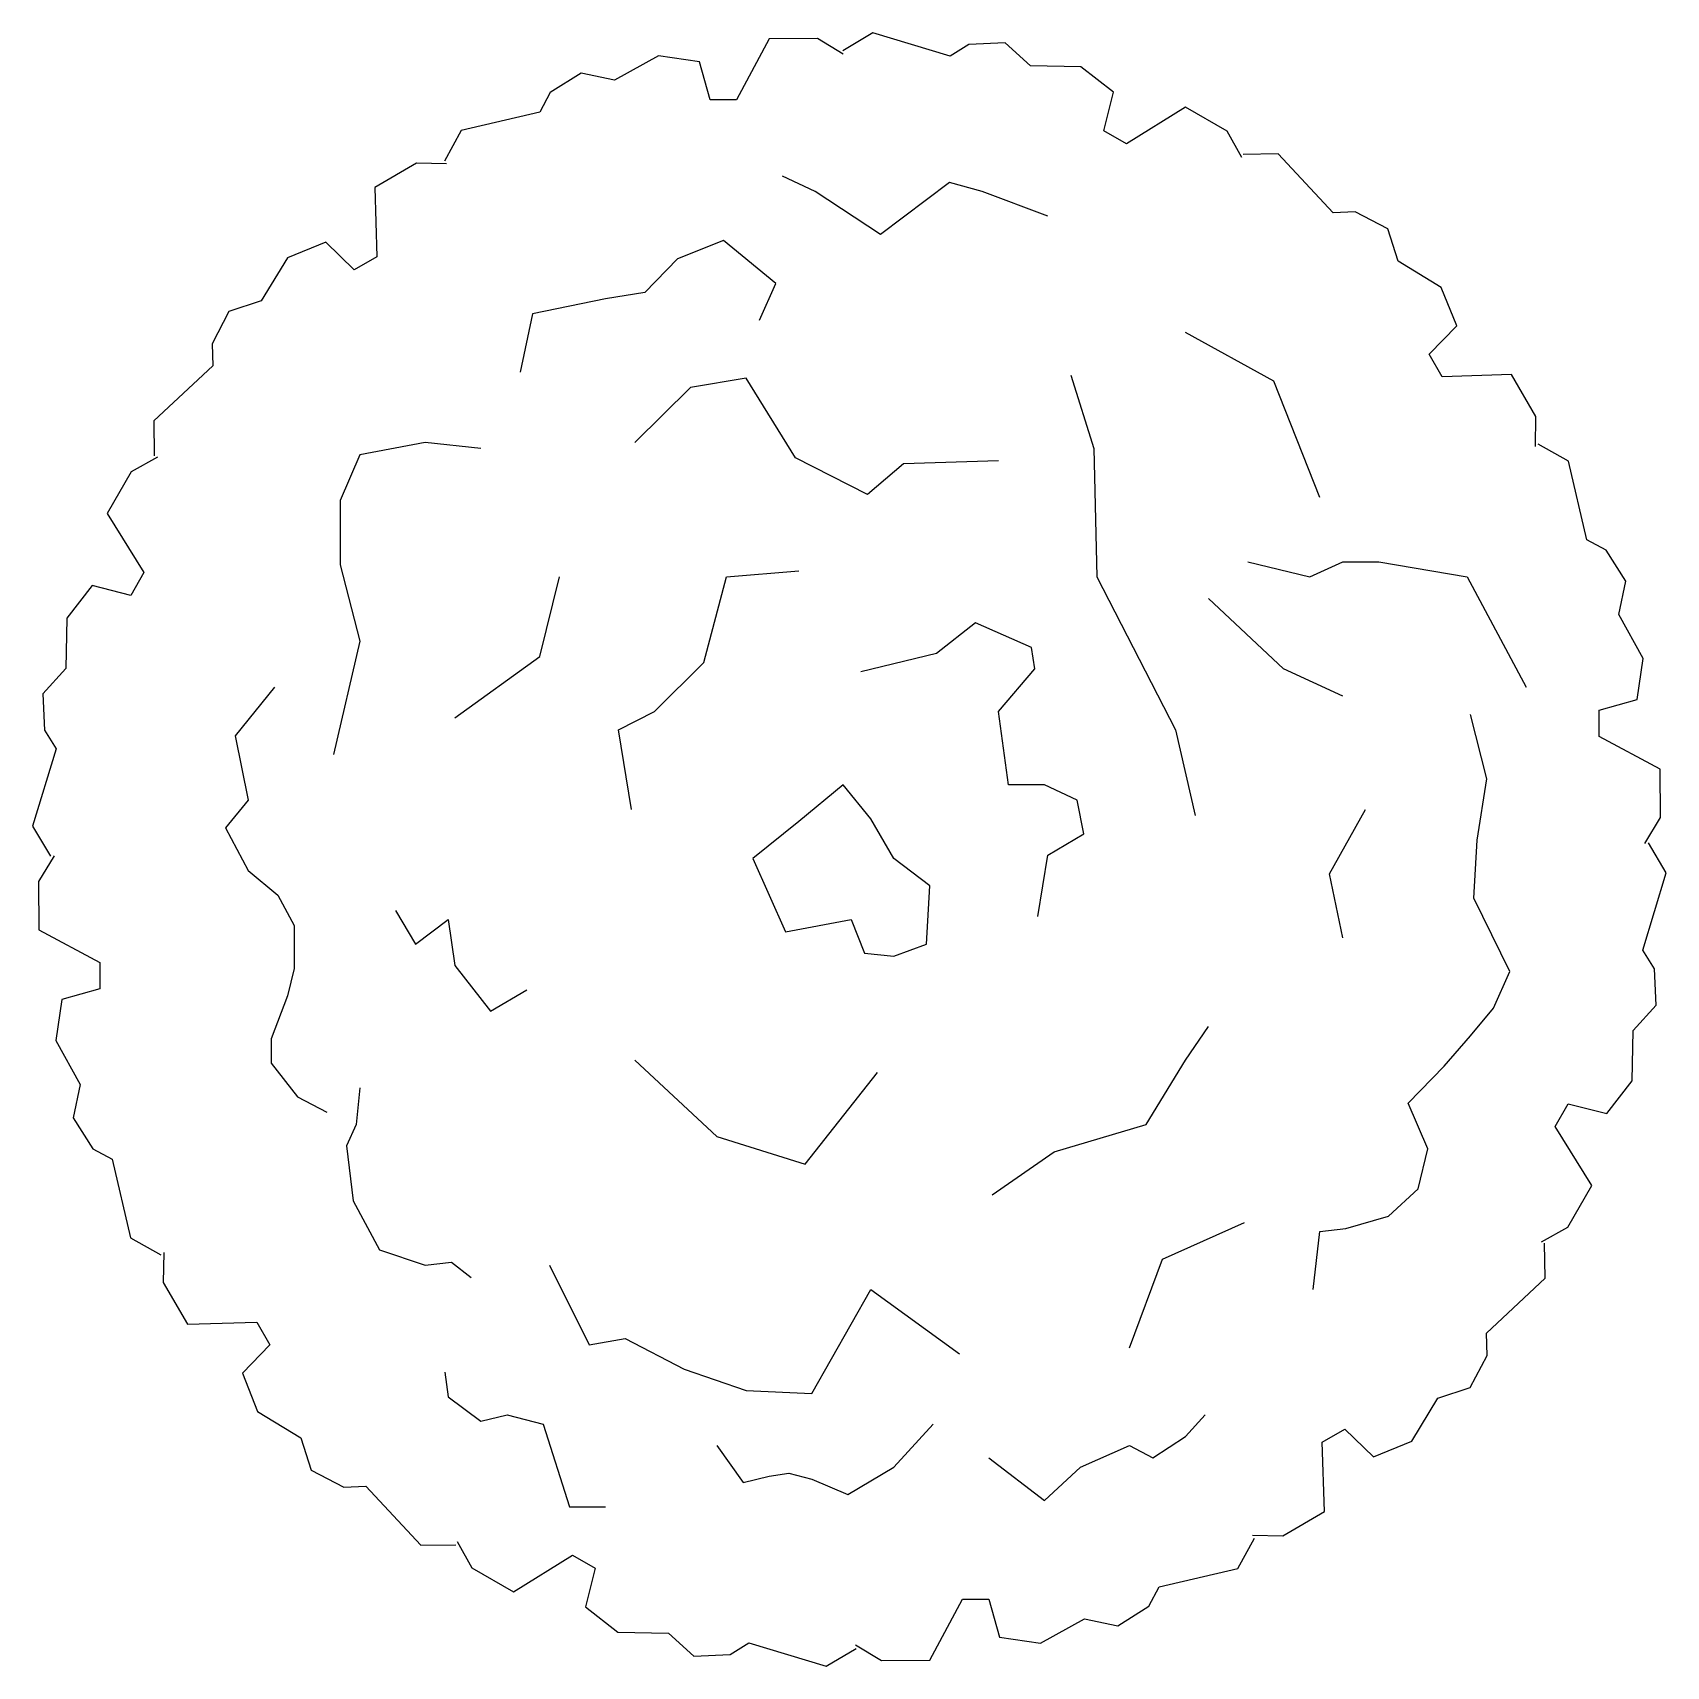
# Model space of a CAD drawing. Header units: millimetres. Extents: x 402.23 to 403.39, y 2594.59 to 2595.75.
import ezdxf

# ---------------------------------------------------------------- set-up
doc = ezdxf.new("R2010")
doc.units = ezdxf.units.MM
doc.header["$LTSCALE"] = 10
doc.layers.add('Vegetais', color=94, linetype='Continuous')

msp = doc.modelspace()

# ---------------------------------------------------------------- linework, layer by layer
at = {"layer": 'Vegetais'}
for p, q in [((402.8235, 2595.7508), (402.8022, 2595.738)), ((402.8786, 2595.7341), (402.8235, 2595.7508)), ((402.7498, 2595.7465), (402.7264, 2595.703)), ((402.7841, 2595.7466), (402.7498, 2595.7465)), ((402.8025, 2595.7356), (402.7841, 2595.7466)), ((402.8919, 2595.7424), (402.8786, 2595.7341)), ((402.9179, 2595.7435), (402.8919, 2595.7424)), ((402.9359, 2595.7273), (402.9179, 2595.7435)), ((402.6709, 2595.7343), (402.6395, 2595.717)), ((402.7, 2595.7301), (402.6709, 2595.7343)), ((402.7077, 2595.703), (402.7, 2595.7301)), ((402.9718, 2595.7265), (402.9359, 2595.7273)), ((402.995, 2595.7084), (402.9718, 2595.7265)), ((402.6157, 2595.722), (402.5938, 2595.7081)), ((402.6395, 2595.717), (402.6157, 2595.722)), ((402.5938, 2595.7081), (402.5864, 2595.6942)), ((402.7264, 2595.703), (402.7077, 2595.703)), ((402.988, 2595.681), (402.995, 2595.7084)), ((402.5864, 2595.6942), (402.5303, 2595.6812)), ((403.0462, 2595.6977), (403.0042, 2595.6717)), ((403.076, 2595.6806), (403.0462, 2595.6977)), ((402.5303, 2595.6812), (402.5183, 2595.6594)), ((403.0042, 2595.6717), (402.988, 2595.681)), ((403.0864, 2595.6619), (403.076, 2595.6806)), ((402.4984, 2595.6578), (402.4687, 2595.6406)), ((402.5198, 2595.6575), (402.4984, 2595.6578)), ((403.1122, 2595.6646), (403.0874, 2595.6641)), ((403.1515, 2595.6226), (403.1122, 2595.6646)), ((402.7825, 2595.6376), (402.7591, 2595.6485)), ((402.8782, 2595.6441), (402.8291, 2595.6071)), ((402.9015, 2595.6376), (402.8782, 2595.6441)), ((402.4687, 2595.6406), (402.4702, 2595.5912)), ((402.8291, 2595.6071), (402.7825, 2595.6376)), ((402.9482, 2595.6202), (402.9015, 2595.6376)), ((403.1672, 2595.6231), (403.1515, 2595.6226)), ((403.1903, 2595.6111), (403.1672, 2595.6231)), ((403.1978, 2595.588), (403.1903, 2595.6111)), ((402.4338, 2595.6015), (402.4065, 2595.5905)), ((402.454, 2595.5818), (402.4338, 2595.6015)), ((402.7171, 2595.6027), (402.6844, 2595.5896)), ((402.7544, 2595.5722), (402.7171, 2595.6027)), ((402.4065, 2595.5905), (402.3879, 2595.5598)), ((402.4702, 2595.5912), (402.454, 2595.5818)), ((402.6844, 2595.5896), (402.6611, 2595.5657)), ((403.2285, 2595.5694), (403.1978, 2595.588)), ((402.6611, 2595.5657), (402.633, 2595.5613)), ((402.7428, 2595.5461), (402.7544, 2595.5722)), ((403.2395, 2595.5421), (403.2285, 2595.5694)), ((402.3648, 2595.5523), (402.3528, 2595.5292)), ((402.3879, 2595.5598), (402.3648, 2595.5523)), ((402.5812, 2595.5505), (402.5723, 2595.509)), ((402.633, 2595.5613), (402.5812, 2595.5505)), ((403.2198, 2595.5219), (403.2395, 2595.5421)), ((402.3528, 2595.5292), (402.3533, 2595.5136)), ((403.1092, 2595.5025), (403.0462, 2595.5373)), ((403.2291, 2595.5057), (403.2198, 2595.5219)), ((402.3533, 2595.5136), (402.3113, 2595.4742)), ((402.7334, 2595.5047), (402.6937, 2595.4981)), ((402.7684, 2595.448), (402.7334, 2595.5047)), ((402.9645, 2595.5068), (402.9809, 2595.4546)), ((403.2785, 2595.5072), (403.2291, 2595.5057)), ((403.2958, 2595.4775), (403.2785, 2595.5072)), ((402.6937, 2595.4981), (402.654, 2595.4589)), ((403.1419, 2595.4197), (403.1092, 2595.5025)), ((402.3113, 2595.4742), (402.3117, 2595.4494)), ((403.2955, 2595.4561), (403.2958, 2595.4775)), ((402.5047, 2595.4589), (402.458, 2595.4502)), ((402.5443, 2595.4546), (402.5047, 2595.4589)), ((403.3191, 2595.4455), (403.2974, 2595.4576)), ((402.314, 2595.4485), (402.2953, 2595.438)), ((402.458, 2595.4502), (402.444, 2595.4175)), ((402.8198, 2595.4219), (402.7684, 2595.448)), ((402.9131, 2595.4458), (402.8455, 2595.4437)), ((402.9809, 2595.4546), (402.9832, 2595.3631)), ((403.3322, 2595.3895), (403.3191, 2595.4455)), ((402.2953, 2595.438), (402.2782, 2595.4082)), ((402.8455, 2595.4437), (402.8198, 2595.4219)), ((402.444, 2595.4175), (402.444, 2595.3718)), ((402.2782, 2595.4082), (402.3042, 2595.3662)), ((403.346, 2595.3821), (403.3322, 2595.3895)), ((403.36, 2595.3602), (403.346, 2595.3821)), ((402.3042, 2595.3662), (402.2949, 2595.35)), ((402.444, 2595.3718), (402.458, 2595.3173)), ((402.7194, 2595.3631), (402.7708, 2595.3674)), ((403.0906, 2595.3739), (403.1349, 2595.3631)), ((403.1349, 2595.3631), (403.1583, 2595.3739)), ((403.1583, 2595.3739), (403.184, 2595.3739)), ((403.184, 2595.3739), (403.247, 2595.3631)), ((402.2675, 2595.357), (402.2494, 2595.3338)), ((402.2949, 2595.35), (402.2675, 2595.357)), ((402.5864, 2595.3064), (402.6004, 2595.3631)), ((402.7031, 2595.3021), (402.7194, 2595.3631)), ((402.9832, 2595.3631), (403.0392, 2595.2541)), ((403.247, 2595.3631), (403.289, 2595.2846)), ((403.355, 2595.3364), (403.36, 2595.3602)), ((403.1162, 2595.2977), (403.0626, 2595.3478)), ((402.2494, 2595.3338), (402.2486, 2595.2979)), ((402.8968, 2595.3304), (402.8688, 2595.3086)), ((402.9365, 2595.3129), (402.8968, 2595.3304)), ((403.3722, 2595.3049), (403.355, 2595.3364)), ((402.458, 2595.3173), (402.4393, 2595.2367)), ((402.5257, 2595.2628), (402.5864, 2595.3064)), ((402.8688, 2595.3086), (402.8151, 2595.2955)), ((402.9389, 2595.2977), (402.9365, 2595.3129)), ((402.2486, 2595.2979), (402.2323, 2595.2799)), ((402.6681, 2595.2672), (402.7031, 2595.3021)), ((402.9131, 2595.2672), (402.9389, 2595.2977)), ((403.1583, 2595.2781), (403.1162, 2595.2977)), ((403.3681, 2595.2758), (403.3722, 2595.3049)), ((402.3973, 2595.2846), (402.3692, 2595.2498)), ((402.2323, 2595.2799), (402.2335, 2595.2539)), ((403.3409, 2595.2681), (403.3681, 2595.2758)), ((402.6424, 2595.2541), (402.6681, 2595.2672)), ((402.9202, 2595.2149), (402.9131, 2595.2672)), ((403.261, 2595.2193), (403.2493, 2595.265)), ((403.3409, 2595.2494), (403.3409, 2595.2681)), ((402.2335, 2595.2539), (402.2418, 2595.2406)), ((402.3692, 2595.2498), (402.3786, 2595.204)), ((402.6517, 2595.1975), (402.6424, 2595.2541)), ((403.0392, 2595.2541), (403.0532, 2595.1931)), ((403.3845, 2595.2261), (403.3409, 2595.2494)), ((402.2418, 2595.2406), (402.225, 2595.1855)), ((403.3846, 2595.1917), (403.3845, 2595.2261)), ((402.8025, 2595.2149), (402.7708, 2595.1888)), ((402.8221, 2595.1909), (402.8025, 2595.2149)), ((402.9458, 2595.2149), (402.9202, 2595.2149)), ((402.9692, 2595.204), (402.9458, 2595.2149)), ((403.254, 2595.1757), (403.261, 2595.2193)), ((402.3786, 2595.204), (402.3623, 2595.1844)), ((402.9738, 2595.1801), (402.9692, 2595.204)), ((402.8385, 2595.1626), (402.8221, 2595.1909)), ((403.1489, 2595.1517), (403.1746, 2595.1975)), ((403.3736, 2595.1733), (403.3846, 2595.1917)), ((402.225, 2595.1855), (402.2378, 2595.1642)), ((402.3623, 2595.1844), (402.3623, 2595.1844)), ((402.3623, 2595.1844), (402.3786, 2595.1539)), ((402.7708, 2595.1888), (402.7381, 2595.1626)), ((402.9482, 2595.1648), (402.9738, 2595.1801)), ((403.2516, 2595.1343), (403.254, 2595.1757)), ((403.3888, 2595.1524), (403.376, 2595.1736)), ((402.2403, 2595.1645), (402.2293, 2595.1462)), ((402.7381, 2595.1626), (402.7614, 2595.1103)), ((402.8641, 2595.143), (402.8385, 2595.1626)), ((402.9412, 2595.1212), (402.9482, 2595.1648)), ((402.2293, 2595.1462), (402.2294, 2595.1118)), ((402.3786, 2595.1539), (402.3996, 2595.1365)), ((402.8618, 2595.1016), (402.8641, 2595.143)), ((403.1583, 2595.106), (403.1489, 2595.1517)), ((403.3721, 2595.0973), (403.3888, 2595.1524)), ((402.3996, 2595.1365), (402.4113, 2595.1147)), ((403.2773, 2595.082), (403.2516, 2595.1343)), ((402.4836, 2595.1256), (402.4977, 2595.1016)), ((402.2294, 2595.1118), (402.2729, 2595.0884)), ((402.4113, 2595.1147), (402.4113, 2595.0842)), ((402.4977, 2595.1016), (402.521, 2595.1191)), ((402.521, 2595.1191), (402.5257, 2595.0864)), ((402.7614, 2595.1103), (402.8081, 2595.1191)), ((402.8081, 2595.1191), (402.8175, 2595.0951)), ((402.8385, 2595.0929), (402.8618, 2595.1016)), ((403.3804, 2595.084), (403.3721, 2595.0973)), ((402.2729, 2595.0884), (402.2729, 2595.0697)), ((402.5257, 2595.0864), (402.5513, 2595.0537)), ((402.8175, 2595.0951), (402.8385, 2595.0929)), ((402.4113, 2595.0842), (402.4066, 2595.0646)), ((403.2657, 2595.0559), (403.2773, 2595.082)), ((403.3815, 2595.058), (403.3804, 2595.084)), ((402.2457, 2595.0621), (402.2416, 2595.0329)), ((402.2729, 2595.0697), (402.2457, 2595.0621)), ((402.4066, 2595.0646), (402.3949, 2595.0341)), ((402.5513, 2595.0537), (402.577, 2595.0689)), ((403.2493, 2595.0363), (403.2657, 2595.0559)), ((403.3653, 2595.0399), (403.3815, 2595.058)), ((403.0462, 2595.0188), (403.0626, 2595.0428)), ((403.3645, 2595.0041), (403.3653, 2595.0399)), ((402.2416, 2595.0329), (402.2589, 2595.0015)), ((402.3949, 2595.0341), (402.3949, 2595.0167)), ((403.2306, 2595.0145), (403.2493, 2595.0363)), ((402.3949, 2595.0167), (402.4136, 2594.9927)), ((402.654, 2595.0188), (402.7124, 2594.9644)), ((403.0182, 2594.9731), (403.0462, 2595.0188)), ((402.7754, 2594.9448), (402.8268, 2595.0101)), ((403.205, 2594.9883), (403.2306, 2595.0145)), ((403.3464, 2594.9809), (403.3645, 2595.0041)), ((402.2589, 2595.0015), (402.2538, 2594.9777)), ((402.4136, 2594.9927), (402.4346, 2594.9818)), ((402.458, 2594.9992), (402.4556, 2594.9731)), ((403.219, 2594.9557), (403.205, 2594.9883)), ((403.3096, 2594.9717), (403.319, 2594.9878)), ((403.319, 2594.9878), (403.3464, 2594.9809)), ((402.2538, 2594.9777), (402.2678, 2594.9558)), ((402.4556, 2594.9731), (402.4486, 2594.9578)), ((402.9528, 2594.9535), (403.0182, 2594.9731)), ((403.3357, 2594.9296), (403.3096, 2594.9717)), ((402.4486, 2594.9578), (402.4533, 2594.9186)), ((402.7124, 2594.9644), (402.7754, 2594.9448)), ((402.2678, 2594.9558), (402.2817, 2594.9484)), ((402.2817, 2594.9484), (402.2947, 2594.8924)), ((402.9085, 2594.9229), (402.9528, 2594.9535)), ((403.212, 2594.9273), (403.219, 2594.9557)), ((403.1909, 2594.9077), (403.212, 2594.9273)), ((403.3186, 2594.8998), (403.3357, 2594.9296)), ((402.4533, 2594.9186), (402.472, 2594.8837)), ((403.0299, 2594.8772), (403.0882, 2594.9033)), ((403.1419, 2594.8968), (403.1606, 2594.899)), ((403.1606, 2594.899), (403.1909, 2594.9077)), ((403.2999, 2594.8894), (403.3186, 2594.8998)), ((402.2947, 2594.8924), (402.3164, 2594.8803)), ((403.1372, 2594.8554), (403.1419, 2594.8968)), ((403.3026, 2594.8636), (403.3021, 2594.8885)), ((402.3184, 2594.8818), (402.318, 2594.8604)), ((402.472, 2594.8837), (402.5047, 2594.8728)), ((403.0065, 2594.814), (403.0299, 2594.8772)), ((402.5047, 2594.8728), (402.5233, 2594.875)), ((402.5233, 2594.875), (402.5374, 2594.8641)), ((402.5933, 2594.8728), (402.6214, 2594.8162)), ((403.2606, 2594.8243), (403.3026, 2594.8636)), ((402.318, 2594.8604), (402.3353, 2594.8307)), ((402.7801, 2594.7813), (402.8221, 2594.8554)), ((402.8221, 2594.8554), (402.8852, 2594.8096)), ((402.3353, 2594.8307), (402.3847, 2594.8322)), ((402.3847, 2594.8322), (402.3941, 2594.816)), ((402.6214, 2594.8162), (402.647, 2594.8205)), ((402.647, 2594.8205), (402.6891, 2594.7988)), ((403.2611, 2594.8086), (403.2606, 2594.8243)), ((402.3941, 2594.816), (402.3744, 2594.7958)), ((403.2491, 2594.7856), (403.2611, 2594.8086)), ((402.3744, 2594.7958), (402.3853, 2594.7685)), ((402.5187, 2594.7966), (402.521, 2594.7791)), ((402.6891, 2594.7988), (402.7334, 2594.7835)), ((402.7334, 2594.7835), (402.7801, 2594.7813)), ((403.226, 2594.7781), (403.2491, 2594.7856)), ((402.521, 2594.7791), (402.5443, 2594.7617)), ((403.2074, 2594.7474), (403.226, 2594.7781)), ((402.3853, 2594.7685), (402.416, 2594.7499)), ((402.5443, 2594.7617), (402.563, 2594.7661)), ((402.563, 2594.7661), (402.5887, 2594.7595)), ((402.5887, 2594.7595), (402.6074, 2594.7007)), ((402.8385, 2594.729), (402.8665, 2594.7595)), ((403.0462, 2594.7508), (403.0602, 2594.7661)), ((402.416, 2594.7499), (402.4235, 2594.7268)), ((403.0229, 2594.7356), (403.0462, 2594.7508)), ((403.1436, 2594.7467), (403.1598, 2594.7561)), ((403.1598, 2594.7561), (403.1801, 2594.7364)), ((403.1801, 2594.7364), (403.2074, 2594.7474)), ((402.7124, 2594.7443), (402.7311, 2594.7181)), ((402.9715, 2594.729), (403.0065, 2594.7443)), ((403.0065, 2594.7443), (403.0229, 2594.7356)), ((403.1452, 2594.6973), (403.1436, 2594.7467)), ((402.4235, 2594.7268), (402.4466, 2594.7148)), ((402.7498, 2594.7225), (402.7638, 2594.7247)), ((402.7638, 2594.7247), (402.7801, 2594.7203)), ((402.8058, 2594.7094), (402.8385, 2594.729)), ((402.9062, 2594.7356), (402.9458, 2594.7051)), ((402.9458, 2594.7051), (402.9715, 2594.729)), ((402.9715, 2594.729), (402.9715, 2594.729)), ((402.4466, 2594.7148), (402.4623, 2594.7153)), ((402.4623, 2594.7153), (402.5016, 2594.6733)), ((402.7311, 2594.7181), (402.7498, 2594.7225)), ((402.7801, 2594.7203), (402.8058, 2594.7094)), ((402.6074, 2594.7007), (402.633, 2594.7007)), ((403.1155, 2594.6801), (403.1452, 2594.6973)), ((403.0835, 2594.6567), (403.0955, 2594.6784)), ((403.0941, 2594.6804), (403.1155, 2594.6801)), ((402.5016, 2594.6733), (402.5264, 2594.6737)), ((402.5274, 2594.676), (402.5378, 2594.6573)), ((402.5676, 2594.6402), (402.6096, 2594.6662)), ((402.6096, 2594.6662), (402.6258, 2594.6569)), ((402.5378, 2594.6573), (402.5676, 2594.6402)), ((402.6258, 2594.6569), (402.6189, 2594.6295)), ((403.0275, 2594.6437), (403.0835, 2594.6567)), ((403.0201, 2594.6298), (403.0275, 2594.6437)), ((402.8641, 2594.5914), (402.8874, 2594.6349)), ((402.8874, 2594.6349), (402.9061, 2594.6349)), ((402.9061, 2594.6349), (402.9138, 2594.6078)), ((402.6189, 2594.6295), (402.642, 2594.6114)), ((402.9429, 2594.6036), (402.9744, 2594.6209)), ((402.9744, 2594.6209), (402.9981, 2594.6158)), ((402.9981, 2594.6158), (403.0201, 2594.6298)), ((402.642, 2594.6114), (402.6779, 2594.6106)), ((402.6779, 2594.6106), (402.696, 2594.5943)), ((402.9138, 2594.6078), (402.9429, 2594.6036)), ((402.722, 2594.5955), (402.7353, 2594.6038)), ((402.7353, 2594.6038), (402.7904, 2594.5871)), ((402.7904, 2594.5871), (402.8116, 2594.5998)), ((402.8113, 2594.6023), (402.8297, 2594.5913)), ((402.696, 2594.5943), (402.722, 2594.5955)), ((402.8297, 2594.5913), (402.8641, 2594.5914))]:
    msp.add_line(p, q, dxfattribs=at)

doc.saveas('drawing.dxf')
